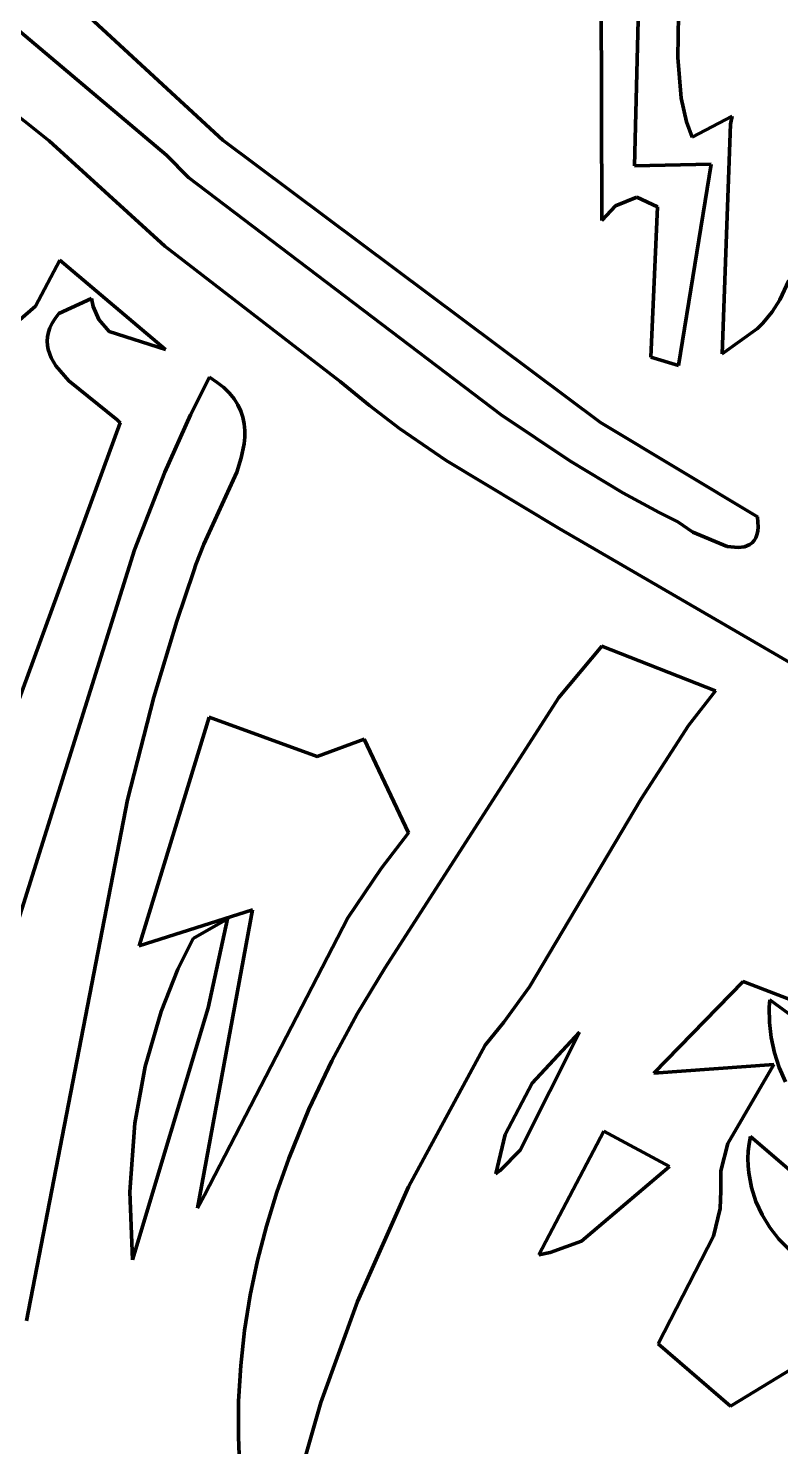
# Model space of a CAD drawing. Header units: millimetres. Extents: x 0 to 14.2, y 0 to 19.5.
# Drawn here: x 10.733 to 11.208, y 14.81 to 15.704 of the extents above; entities that cross this region are included whole.
import ezdxf

# ---------------------------------------------------------------- set-up
doc = ezdxf.new("R2010")
doc.units = ezdxf.units.MM
doc.layers.add('color#010101ff', color=7, linetype='CONTINUOUS', lineweight=100)
doc.layers.add('color#fdfdfdff', color=7, linetype='CONTINUOUS', lineweight=100)

msp = doc.modelspace()

# ---------------------------------------------------------------- linework, layer by layer
at = {"layer": 'color#010101ff'}
for p, q in [((11.09483, 15.58316), (11.09442, 15.80285)), ((11.11964, 15.78363), (11.11554, 15.61761)), ((11.14275, 15.68589), (11.14404, 15.76913)), ((10.73349, 15.74676), (10.85567, 15.63386)), ((10.82013, 15.62425), (10.69223, 15.73221)), ((11.14495, 15.66037), (11.14275, 15.68589)), ((10.71482, 15.65821), (10.74622, 15.63346)), ((11.14839, 15.6454), (11.14495, 15.66037)), ((11.15184, 15.6356), (11.14839, 15.6454)), ((11.17718, 15.64886), (11.15184, 15.6356)), ((11.17604, 15.6438), (11.17718, 15.64886)), ((11.17075, 15.4991), (11.17604, 15.6438)), ((10.74622, 15.63346), (10.81911, 15.56687)), ((10.85567, 15.63386), (11.09409, 15.45566)), ((10.83403, 15.61023), (10.82013, 15.62425)), ((11.11554, 15.61761), (11.16394, 15.61866)), ((11.16394, 15.61866), (11.14321, 15.49164)), ((11.03139, 15.46054), (10.83403, 15.61023)), ((11.1035, 15.59245), (11.09483, 15.58316)), ((11.11689, 15.59777), (11.1035, 15.59245)), ((11.13001, 15.59176), (11.11689, 15.59777)), ((11.12571, 15.49702), (11.13001, 15.59176)), ((10.81911, 15.56687), (10.92972, 15.4815)), ((10.75301, 15.55809), (10.73767, 15.52916)), ((10.81952, 15.50173), (10.75301, 15.55809)), ((11.2129, 15.54532), (11.2072, 15.5332)), ((10.73767, 15.52916), (10.70575, 15.50169)), ((10.75225, 15.52446), (10.77287, 15.53404)), ((10.77287, 15.53404), (10.77394, 15.529)), ((10.77394, 15.529), (10.77748, 15.52066)), ((11.2072, 15.5332), (11.20232, 15.5256)), ((10.7481, 15.51846), (10.74994, 15.52143)), ((10.74994, 15.52143), (10.75225, 15.52446)), ((10.77748, 15.52066), (10.78411, 15.51308)), ((11.20232, 15.5256), (11.19646, 15.51845)), ((10.74496, 15.5071), (10.74516, 15.50986)), ((10.74516, 15.50986), (10.74573, 15.51268)), ((10.74573, 15.51268), (10.74671, 15.51554)), ((10.74671, 15.51554), (10.7481, 15.51846)), ((10.78411, 15.51308), (10.81952, 15.50173)), ((11.19313, 15.51506), (11.17075, 15.4991)), ((11.19646, 15.51845), (11.19313, 15.51506)), ((10.74512, 15.50439), (10.74496, 15.5071)), ((10.7456, 15.50173), (10.74512, 15.50439)), ((10.74747, 15.49655), (10.7456, 15.50173)), ((10.75038, 15.49156), (10.74747, 15.49655)), ((11.14321, 15.49164), (11.12571, 15.49702)), ((10.75859, 15.48211), (10.75038, 15.49156)), ((10.84728, 15.48427), (10.83547, 15.46058)), ((10.85217, 15.48107), (10.84728, 15.48427)), ((10.78901, 15.45746), (10.75859, 15.48211)), ((10.85637, 15.47772), (10.85217, 15.48107)), ((10.85993, 15.47423), (10.85637, 15.47772)), ((10.86288, 15.47061), (10.85993, 15.47423)), ((10.92972, 15.4815), (10.94823, 15.46637)), ((10.86524, 15.46685), (10.86288, 15.47061)), ((10.86706, 15.46299), (10.86524, 15.46685)), ((10.94823, 15.46637), (10.96727, 15.45205)), ((10.79108, 15.45563), (10.78901, 15.45746)), ((10.83547, 15.46058), (10.81926, 15.42449)), ((10.86837, 15.45901), (10.86706, 15.46299)), ((10.8692, 15.45493), (10.86837, 15.45901)), ((11.07465, 15.43157), (11.03139, 15.46054)), ((10.7259, 15.27721), (10.79108, 15.45563)), ((10.86958, 15.45077), (10.8692, 15.45493)), ((10.86956, 15.44652), (10.86958, 15.45077)), ((10.96727, 15.45205), (10.99664, 15.43185)), ((11.09409, 15.45566), (11.19299, 15.39626)), ((10.8674, 15.43338), (10.86917, 15.4422)), ((10.86917, 15.4422), (10.86956, 15.44652)), ((10.86455, 15.42438), (10.8674, 15.43338)), ((10.99664, 15.43185), (11.06789, 15.38893)), ((11.10815, 15.41143), (11.07465, 15.43157)), ((10.81926, 15.42449), (10.79998, 15.37546)), ((10.84372, 15.37909), (10.86455, 15.42438)), ((11.1311, 15.39893), (11.10815, 15.41143)), ((11.14277, 15.393), (11.1311, 15.39893)), ((11.19299, 15.39626), (11.19338, 15.3929)), ((11.06789, 15.38893), (11.22209, 15.29941)), ((11.15219, 15.38657), (11.14277, 15.393)), ((11.17404, 15.37759), (11.15219, 15.38657)), ((11.19273, 15.38496), (11.19196, 15.38298)), ((11.19323, 15.38726), (11.19273, 15.38496)), ((11.19345, 15.38991), (11.19323, 15.38726)), ((11.19338, 15.3929), (11.19345, 15.38991)), ((10.83869, 15.36627), (10.84372, 15.37909)), ((11.18088, 15.37687), (11.17404, 15.37759)), ((11.18489, 15.37738), (11.18088, 15.37687)), ((11.1883, 15.37882), (11.18489, 15.37738)), ((11.18973, 15.37992), (11.1883, 15.37882)), ((11.19096, 15.3813), (11.18973, 15.37992)), ((11.19196, 15.38298), (11.19096, 15.3813)), ((10.79998, 15.37546), (10.72123, 15.12392)), ((10.82679, 15.33044), (10.83746, 15.36216)), ((10.83746, 15.36216), (10.83869, 15.36627)), ((10.81234, 15.28243), (10.82679, 15.33044)), ((11.09485, 15.31474), (11.06765, 15.2823)), ((11.16655, 15.28645), (11.09485, 15.31474)), ((11.14965, 15.26459), (11.16655, 15.28645)), ((10.79556, 15.21775), (10.81234, 15.28243)), ((11.06765, 15.2823), (10.95797, 15.11155)), ((10.84714, 15.26984), (10.80306, 15.12575)), ((10.91523, 15.24503), (10.84714, 15.26984)), ((11.11959, 15.21842), (11.14965, 15.26459)), ((10.9449, 15.25612), (10.91523, 15.24503)), ((10.97286, 15.197), (10.9449, 15.25612)), ((10.73192, 14.88929), (10.79556, 15.21775)), ((11.0492, 15.09982), (11.11959, 15.21842)), ((10.95558, 15.17454), (10.97286, 15.197)), ((10.93472, 15.14333), (10.95558, 15.17454)), ((10.80306, 15.12575), (10.87448, 15.14834)), ((10.87448, 15.14834), (10.83984, 14.96017)), ((10.8442, 14.96846), (10.93472, 15.14333)), ((10.85867, 15.14276), (10.83706, 15.1303)), ((10.84643, 15.08664), (10.85867, 15.14276)), ((10.83706, 15.1303), (10.82747, 15.11106)), ((10.82747, 15.11106), (10.81678, 15.08435)), ((10.95797, 15.11155), (10.94056, 15.08281)), ((11.03299, 15.07747), (11.0492, 15.09982)), ((11.18399, 15.10314), (11.12775, 15.04533)), ((11.22773, 15.08647), (11.18399, 15.10314)), ((11.20046, 15.08694), (11.20078, 15.09164)), ((11.20078, 15.09164), (11.26063, 15.04799)), ((10.79874, 14.92759), (10.84643, 15.08664)), ((10.81678, 15.08435), (10.8067, 15.04962)), ((10.94056, 15.08281), (10.92453, 15.05317)), ((11.20058, 15.07741), (11.20046, 15.08694)), ((11.02133, 15.06312), (11.03299, 15.07747)), ((11.20172, 15.06781), (11.20058, 15.07741)), ((10.97286, 14.97378), (11.02133, 15.06312)), ((11.04344, 14.99692), (11.08085, 15.07117)), ((11.08085, 15.07117), (11.0509, 15.03901)), ((11.20381, 15.05826), (11.20172, 15.06781)), ((11.20684, 15.0489), (11.20381, 15.05826)), ((10.8067, 15.04962), (10.80019, 15.01393)), ((10.92453, 15.05317), (10.91006, 15.02271)), ((11.12775, 15.04533), (11.20329, 15.05091)), ((11.20329, 15.05091), (11.17429, 15.00113)), ((11.21074, 15.03985), (11.20684, 15.0489)), ((11.0509, 15.03901), (11.03382, 15.0068)), ((10.91006, 15.02271), (10.89731, 14.9915)), ((10.80019, 15.01393), (10.79701, 14.9706)), ((11.03382, 15.0068), (11.0279, 14.98181)), ((11.09607, 15.00878), (11.05523, 14.93086)), ((11.13766, 14.98655), (11.09607, 15.00878)), ((11.17429, 15.00113), (11.16998, 14.98375)), ((11.18721, 14.99625), (11.18776, 15.00082)), ((11.18776, 15.00082), (11.18864, 15.00534)), ((11.18864, 15.00534), (11.23655, 14.96423)), ((10.89731, 14.9915), (10.88985, 14.97033)), ((11.03079, 14.98409), (11.04344, 14.99692)), ((11.187, 14.99165), (11.18721, 14.99625)), ((11.18711, 14.98704), (11.187, 14.99165)), ((11.0279, 14.98181), (11.03079, 14.98409)), ((11.08196, 14.93937), (11.13766, 14.98655)), ((11.16998, 14.98375), (11.17005, 14.97124)), ((11.18753, 14.98244), (11.18711, 14.98704)), ((11.18926, 14.97332), (11.18753, 14.98244)), ((10.94073, 14.9014), (10.97286, 14.97378)), ((11.19211, 14.96444), (11.18926, 14.97332)), ((10.79701, 14.9706), (10.79874, 14.92759)), ((10.83984, 14.96017), (10.8442, 14.96846)), ((10.88985, 14.97033), (10.8833, 14.94888)), ((11.17005, 14.97124), (11.16952, 14.96013)), ((11.19601, 14.95594), (11.19211, 14.96444)), ((11.16952, 14.96013), (11.16533, 14.94263)), ((11.20087, 14.94796), (11.19601, 14.95594)), ((10.8833, 14.94888), (10.87768, 14.9272)), ((11.20661, 14.94064), (11.20087, 14.94796)), ((11.06228, 14.93222), (11.08196, 14.93937)), ((11.16533, 14.94263), (11.13038, 14.87463)), ((11.21316, 14.93414), (11.20661, 14.94064)), ((11.05523, 14.93086), (11.06228, 14.93222)), ((10.87768, 14.9272), (10.87307, 14.90529)), ((10.87307, 14.90529), (10.8695, 14.88319)), ((10.91761, 14.8376), (10.94073, 14.9014)), ((10.8695, 14.88319), (10.86703, 14.86092)), ((11.13038, 14.87463), (11.17608, 14.83532)), ((10.86703, 14.86092), (10.86571, 14.83851)), ((11.17608, 14.83532), (11.2254, 14.86539)), ((10.86571, 14.83851), (10.86559, 14.81597)), ((10.899, 14.77237), (10.91761, 14.8376)), ((10.86559, 14.81597), (10.866, 14.80467))]:
    msp.add_line(p, q, dxfattribs=at)
at = {"layer": 'color#fdfdfdff'}
for p, q in [((11.09442, 15.80285), (11.09483, 15.58316)), ((11.11554, 15.61761), (11.11964, 15.78363)), ((11.14404, 15.76913), (11.14275, 15.68589)), ((10.85567, 15.63386), (10.73349, 15.74676)), ((10.69223, 15.73221), (10.82013, 15.62425)), ((11.14275, 15.68589), (11.14495, 15.66037)), ((10.74622, 15.63346), (10.71482, 15.65821)), ((11.14495, 15.66037), (11.14839, 15.6454)), ((11.14839, 15.6454), (11.15184, 15.6356)), ((11.15184, 15.6356), (11.17718, 15.64886)), ((11.17718, 15.64886), (11.17604, 15.6438)), ((11.17604, 15.6438), (11.17075, 15.4991)), ((10.81911, 15.56687), (10.74622, 15.63346)), ((11.09409, 15.45566), (10.85567, 15.63386)), ((10.82013, 15.62425), (10.83403, 15.61023)), ((11.16394, 15.61866), (11.11554, 15.61761)), ((11.14321, 15.49164), (11.16394, 15.61866)), ((10.83403, 15.61023), (11.03139, 15.46054)), ((11.09483, 15.58316), (11.1035, 15.59245)), ((11.1035, 15.59245), (11.11689, 15.59777)), ((11.11689, 15.59777), (11.13001, 15.59176)), ((11.13001, 15.59176), (11.12571, 15.49702)), ((10.92972, 15.4815), (10.81911, 15.56687)), ((10.73767, 15.52916), (10.75301, 15.55809)), ((10.75301, 15.55809), (10.81952, 15.50173)), ((11.2072, 15.5332), (11.2129, 15.54532)), ((10.70575, 15.50169), (10.73767, 15.52916)), ((10.77287, 15.53404), (10.75225, 15.52446)), ((10.77394, 15.529), (10.77287, 15.53404)), ((10.77748, 15.52066), (10.77394, 15.529)), ((11.20232, 15.5256), (11.2072, 15.5332)), ((10.74994, 15.52143), (10.7481, 15.51846)), ((10.75225, 15.52446), (10.74994, 15.52143)), ((10.78411, 15.51308), (10.77748, 15.52066)), ((11.19646, 15.51845), (11.20232, 15.5256)), ((10.74516, 15.50986), (10.74496, 15.5071)), ((10.74573, 15.51268), (10.74516, 15.50986)), ((10.74671, 15.51554), (10.74573, 15.51268)), ((10.7481, 15.51846), (10.74671, 15.51554)), ((10.81952, 15.50173), (10.78411, 15.51308)), ((11.17075, 15.4991), (11.19313, 15.51506)), ((11.19313, 15.51506), (11.19646, 15.51845)), ((10.74496, 15.5071), (10.74512, 15.50439)), ((10.74512, 15.50439), (10.7456, 15.50173)), ((10.7456, 15.50173), (10.74747, 15.49655)), ((10.74747, 15.49655), (10.75038, 15.49156)), ((11.12571, 15.49702), (11.14321, 15.49164)), ((10.75038, 15.49156), (10.75859, 15.48211)), ((10.83547, 15.46058), (10.84728, 15.48427)), ((10.84728, 15.48427), (10.85217, 15.48107)), ((10.75859, 15.48211), (10.78901, 15.45746)), ((10.85217, 15.48107), (10.85637, 15.47772)), ((10.85637, 15.47772), (10.85993, 15.47423)), ((10.85993, 15.47423), (10.86288, 15.47061)), ((10.94823, 15.46637), (10.92972, 15.4815)), ((10.86288, 15.47061), (10.86524, 15.46685)), ((10.86524, 15.46685), (10.86706, 15.46299)), ((10.96727, 15.45205), (10.94823, 15.46637)), ((10.78901, 15.45746), (10.79108, 15.45563)), ((10.81926, 15.42449), (10.83547, 15.46058)), ((10.86706, 15.46299), (10.86837, 15.45901)), ((10.86837, 15.45901), (10.8692, 15.45493)), ((11.03139, 15.46054), (11.07465, 15.43157)), ((10.79108, 15.45563), (10.7259, 15.27721)), ((10.8692, 15.45493), (10.86958, 15.45077)), ((10.86958, 15.45077), (10.86956, 15.44652)), ((10.99664, 15.43185), (10.96727, 15.45205)), ((11.19299, 15.39626), (11.09409, 15.45566)), ((10.86917, 15.4422), (10.8674, 15.43338)), ((10.86956, 15.44652), (10.86917, 15.4422)), ((10.8674, 15.43338), (10.86455, 15.42438)), ((11.06789, 15.38893), (10.99664, 15.43185)), ((11.07465, 15.43157), (11.10815, 15.41143)), ((10.79998, 15.37546), (10.81926, 15.42449)), ((10.86455, 15.42438), (10.84372, 15.37909)), ((11.10815, 15.41143), (11.1311, 15.39893)), ((11.1311, 15.39893), (11.14277, 15.393)), ((11.19338, 15.3929), (11.19299, 15.39626)), ((11.22209, 15.29941), (11.06789, 15.38893)), ((11.14277, 15.393), (11.15219, 15.38657)), ((11.15219, 15.38657), (11.17404, 15.37759)), ((11.19196, 15.38298), (11.19273, 15.38496)), ((11.19273, 15.38496), (11.19323, 15.38726)), ((11.19323, 15.38726), (11.19345, 15.38991)), ((11.19345, 15.38991), (11.19338, 15.3929)), ((10.84372, 15.37909), (10.83869, 15.36627)), ((11.17404, 15.37759), (11.18088, 15.37687)), ((11.18088, 15.37687), (11.18489, 15.37738)), ((11.18489, 15.37738), (11.1883, 15.37882)), ((11.1883, 15.37882), (11.18973, 15.37992)), ((11.18973, 15.37992), (11.19096, 15.3813)), ((11.19096, 15.3813), (11.19196, 15.38298)), ((10.72123, 15.12392), (10.79998, 15.37546)), ((10.83746, 15.36216), (10.82679, 15.33044)), ((10.83869, 15.36627), (10.83746, 15.36216)), ((10.82679, 15.33044), (10.81234, 15.28243)), ((11.06765, 15.2823), (11.09485, 15.31474)), ((11.09485, 15.31474), (11.16655, 15.28645)), ((11.16655, 15.28645), (11.14965, 15.26459)), ((10.81234, 15.28243), (10.79556, 15.21775)), ((10.95797, 15.11155), (11.06765, 15.2823)), ((10.80306, 15.12575), (10.84714, 15.26984)), ((10.84714, 15.26984), (10.91523, 15.24503)), ((11.14965, 15.26459), (11.11959, 15.21842)), ((10.91523, 15.24503), (10.9449, 15.25612)), ((10.9449, 15.25612), (10.97286, 15.197)), ((10.79556, 15.21775), (10.73192, 14.88929)), ((11.11959, 15.21842), (11.0492, 15.09982)), ((10.97286, 15.197), (10.95558, 15.17454)), ((10.95558, 15.17454), (10.93472, 15.14333)), ((10.87448, 15.14834), (10.80306, 15.12575)), ((10.83984, 14.96017), (10.87448, 15.14834)), ((10.93472, 15.14333), (10.8442, 14.96846)), ((10.83706, 15.1303), (10.85867, 15.14276)), ((10.85867, 15.14276), (10.84643, 15.08664)), ((10.82747, 15.11106), (10.83706, 15.1303)), ((10.81678, 15.08435), (10.82747, 15.11106)), ((10.94056, 15.08281), (10.95797, 15.11155)), ((11.0492, 15.09982), (11.03299, 15.07747)), ((11.12775, 15.04533), (11.18399, 15.10314)), ((11.18399, 15.10314), (11.22773, 15.08647)), ((11.20078, 15.09164), (11.20046, 15.08694)), ((11.26063, 15.04799), (11.20078, 15.09164)), ((10.84643, 15.08664), (10.79874, 14.92759)), ((10.8067, 15.04962), (10.81678, 15.08435)), ((10.92453, 15.05317), (10.94056, 15.08281)), ((11.20046, 15.08694), (11.20058, 15.07741)), ((11.03299, 15.07747), (11.02133, 15.06312)), ((11.20058, 15.07741), (11.20172, 15.06781)), ((11.02133, 15.06312), (10.97286, 14.97378)), ((11.08085, 15.07117), (11.04344, 14.99692)), ((11.0509, 15.03901), (11.08085, 15.07117)), ((11.20172, 15.06781), (11.20381, 15.05826)), ((11.20381, 15.05826), (11.20684, 15.0489)), ((10.80019, 15.01393), (10.8067, 15.04962)), ((10.91006, 15.02271), (10.92453, 15.05317)), ((11.20329, 15.05091), (11.12775, 15.04533)), ((11.17429, 15.00113), (11.20329, 15.05091)), ((11.20684, 15.0489), (11.21074, 15.03985)), ((11.03382, 15.0068), (11.0509, 15.03901)), ((10.89731, 14.9915), (10.91006, 15.02271)), ((10.79701, 14.9706), (10.80019, 15.01393)), ((11.0279, 14.98181), (11.03382, 15.0068)), ((11.05523, 14.93086), (11.09607, 15.00878)), ((11.09607, 15.00878), (11.13766, 14.98655)), ((11.16998, 14.98375), (11.17429, 15.00113)), ((11.18776, 15.00082), (11.18721, 14.99625)), ((11.18864, 15.00534), (11.18776, 15.00082)), ((11.23655, 14.96423), (11.18864, 15.00534)), ((10.88985, 14.97033), (10.89731, 14.9915)), ((11.04344, 14.99692), (11.03079, 14.98409)), ((11.18721, 14.99625), (11.187, 14.99165)), ((11.187, 14.99165), (11.18711, 14.98704)), ((11.03079, 14.98409), (11.0279, 14.98181)), ((11.13766, 14.98655), (11.08196, 14.93937)), ((11.17005, 14.97124), (11.16998, 14.98375)), ((11.18711, 14.98704), (11.18753, 14.98244)), ((11.18753, 14.98244), (11.18926, 14.97332)), ((10.97286, 14.97378), (10.94073, 14.9014)), ((11.18926, 14.97332), (11.19211, 14.96444)), ((10.79874, 14.92759), (10.79701, 14.9706)), ((10.8442, 14.96846), (10.83984, 14.96017)), ((10.8833, 14.94888), (10.88985, 14.97033)), ((11.16952, 14.96013), (11.17005, 14.97124)), ((11.19211, 14.96444), (11.19601, 14.95594)), ((11.16533, 14.94263), (11.16952, 14.96013)), ((11.19601, 14.95594), (11.20087, 14.94796)), ((10.87768, 14.9272), (10.8833, 14.94888)), ((11.20087, 14.94796), (11.20661, 14.94064)), ((11.08196, 14.93937), (11.06228, 14.93222)), ((11.13038, 14.87463), (11.16533, 14.94263)), ((11.20661, 14.94064), (11.21316, 14.93414)), ((11.06228, 14.93222), (11.05523, 14.93086)), ((10.87307, 14.90529), (10.87768, 14.9272)), ((10.8695, 14.88319), (10.87307, 14.90529)), ((10.94073, 14.9014), (10.91761, 14.8376)), ((10.86703, 14.86092), (10.8695, 14.88319)), ((11.17608, 14.83532), (11.13038, 14.87463)), ((10.86571, 14.83851), (10.86703, 14.86092)), ((11.2254, 14.86539), (11.17608, 14.83532)), ((10.86559, 14.81597), (10.86571, 14.83851)), ((10.91761, 14.8376), (10.899, 14.77237)), ((10.866, 14.80467), (10.86559, 14.81597))]:
    msp.add_line(p, q, dxfattribs=at)

doc.saveas('drawing.dxf')
